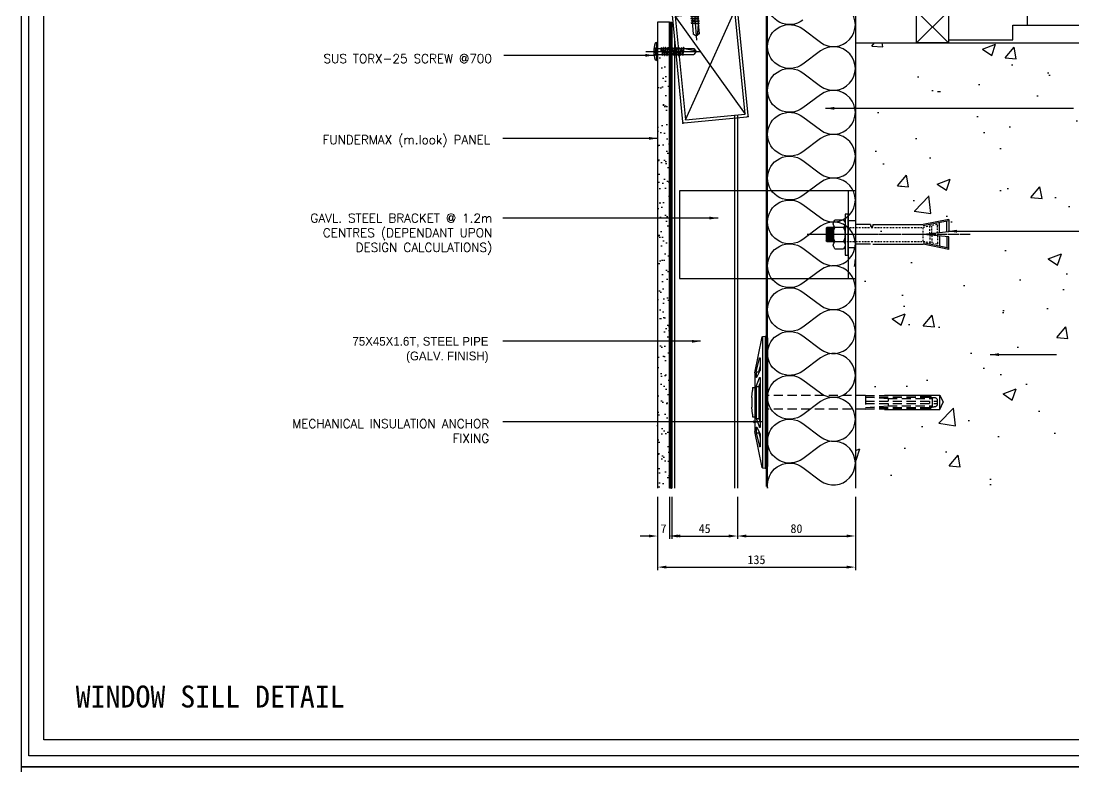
# Model space of a CAD drawing. Header units: millimetres. Extents: x 6755 to 21493, y 282 to 5565.
# Drawn here: x 7863 to 8582, y 1066 to 1576 of the extents above; entities that cross this region are included whole.
import ezdxf

# ---------------------------------------------------------------- set-up
doc = ezdxf.new("R2010")
doc.units = ezdxf.units.MM
doc.header["$MEASUREMENT"] = 0
for name, pattern in [('CENTER', [7.75, 7.25, -0.25, 0, -0.25]), ('DASHDOTX2', [2, 1, -0.5, 0, -0.5]), ('HIDDEN', [0.375, 0.25, -0.125])]:
    doc.linetypes.add(name, pattern=pattern)
for name, color, linetype in [('3', 3, 'Continuous'), ('APPLICATION', 3, 'Continuous'), ('Bolt', 1, 'Continuous'), ('BREATHER', 150, 'Continuous'), ('DIM', 1, 'Continuous'), ('Dims', 1, 'Continuous'), ('Dämmstoff Miwo', 6, 'Continuous'), ('INSULATION', 2, 'Continuous'), ('Pressings', 3, 'Continuous'), ('Structure', 6, 'Continuous')]:
    doc.layers.add(name, color=color, linetype=linetype)
for name, color, linetype, true_color in [('4', 4, 'Continuous', 0x00ffff), ('Components', 7, 'Continuous', 0x000000), ('nt', 7, 'Continuous', 0x994c00), ('NT Panel', 7, 'Continuous', 0xbfff7f), ('TE 07', 7, 'Continuous', 0x000000), ('TEXT', 2, 'Continuous', 0xffff00)]:
    doc.layers.add(name, color=color, linetype=linetype, true_color=true_color)
doc.styles.add('style1', font='simplex.shx')
doc.dimstyles.new('Telling', dxfattribs={"dimscale": 2, "dimtxt": 3, "dimasz": 3, "dimexe": 1, "dimexo": 3, "dimgap": 1, "dimtad": 1, "dimdec": 1, "dimrnd": 1, "dimdsep": 46, "dimtxsty": 'Standard', "dimcen": 3, "dimclrd": 1, "dimclre": 1, "dimclrt": 2, "dimadec": 0, "dimazin": 0, "dimtfac": 1, "dimtdec": 1, "dimtofl": 0, "dimtmove": 0, "dimatfit": 0, "dimfxl": 1, "dimtolj": 1, "dimtzin": 0, "dimlwe": -1, "dimarcsym": 0})

# ---------------------------------------------------------------- blocks, each defined once
blk = doc.blocks.new('AL-TEMPLATE')
at = {"color": 9, "true_color": 0xc0c0c0}
blk.add_lwpolyline([(1976.34, 1509.45), (2808.34, 1509.45), (2808.34, 927.05), (1976.34, 927.05)], close=True, dxfattribs=at)
at = {"layer": 'nt', "color": 254, "linetype": 'Continuous', "true_color": 0xd6d6d6}
blk.add_lwpolyline([(1972.34, 1515.25), (1972.34, 921.25), (2812.34, 921.25), (2812.34, 1515.25)], close=True, dxfattribs=at)
at = {"layer": 'TE 07'}
blk.add_lwpolyline([(1984.07, 1501.32), (2709.08, 1501.32), (2709.08, 935.18), (1984.07, 935.18)], close=True, dxfattribs=at)
blk = doc.blocks.new('Insulation Anchor')
at = {"layer": 'Components'}
for p, q in [((23834.64, 1327.21), (23832.33, 1322.27)), ((23834.64, 1317.34), (23834.64, 1327.21)), ((23872.33, 1327.21), (23834.64, 1327.21)), ((23834.64, 1317.34), (23832.33, 1322.27)), ((23872.33, 1317.34), (23834.64, 1317.34))]:
    blk.add_line(p, q, dxfattribs=at)
for points in [[(23953.88, 1367.29), (23952.33, 1366.3)], [(23952.33, 1366.3), (23952.33, 1278.31)], [(23953.88, 1367.29), (23953.88, 1277.33)], [(23955.65, 1367.15), (23953.88, 1367.29)], [(23955.65, 1367.15), (23955.65, 1277.47)], [(23955.93, 1366.87), (23955.93, 1366.94), (23955.86, 1366.94), (23955.86, 1367.01), (23955.79, 1367.01), (23955.79, 1367.08), (23955.72, 1367.08), (23955.65, 1367.15)], [(23960.95, 1342.29), (23955.93, 1366.87)], [(23957.84, 1352.46), (23957.84, 1352.53), (23957.77, 1352.6), (23957.77, 1352.68), (23957.7, 1352.68), (23957.63, 1352.68), (23957.56, 1352.68), (23957.49, 1352.68), (23957.41, 1352.6), (23957.34, 1352.53), (23957.34, 1352.46)], [(23957.34, 1352.46), (23957.34, 1344.13)], [(23960.1, 1343.14), (23957.84, 1352.46)], [(23958.19, 1343.14), (23957.34, 1346.6)], [(23957.34, 1344.13), (23957.41, 1343.92)], [(23957.84, 1339.05), (23957.77, 1339.05), (23957.77, 1339.12), (23957.7, 1339.12), (23957.7, 1339.19), (23957.63, 1339.19), (23957.56, 1339.19), (23957.49, 1339.19), (23957.49, 1339.12), (23957.41, 1339.12), (23957.41, 1339.05), (23957.34, 1339.05), (23957.34, 1338.98), (23957.34, 1338.9)], [(23957.34, 1338.9), (23957.34, 1305.29)], [(23959.67, 1339.4), (23957.41, 1343.92)], [(23960.1, 1333.11), (23957.84, 1338.98)], [(23958.19, 1343.14), (23958.19, 1342.37)], [(23960.1, 1343.14), (23958.19, 1343.14)], [(23959.67, 1339.4), (23959.75, 1339.4), (23959.75, 1339.33), (23959.82, 1339.33), (23959.82, 1339.26), (23959.89, 1339.26), (23959.96, 1339.26), (23959.96, 1339.33), (23960.03, 1339.33), (23960.03, 1339.4), (23960.1, 1339.4), (23960.1, 1339.47), (23960.1, 1339.54)], [(23960.1, 1343.14), (23960.1, 1339.54)], [(23960.95, 1342.29), (23960.95, 1302.25)], [(23960.1, 1333.11), (23958.19, 1333.11), (23957.34, 1335.3)], [(23958.19, 1333.11), (23958.19, 1311.15)], [(23960.1, 1333.11), (23960.1, 1311.15)], [(23962.57, 1332.27), (23960.95, 1332.27)], [(23962.57, 1332.27), (23962.57, 1330.29)], [(23963.06, 1325.63), (23962.57, 1330.29)], [(23958.19, 1327.18), (23957.34, 1327.18)], [(23963.06, 1325.63), (23963.06, 1318.92)], [(23958.19, 1317.37), (23957.34, 1317.37)], [(23962.57, 1314.26), (23963.06, 1318.92)], [(23960.1, 1311.15), (23958.19, 1311.15), (23957.34, 1308.96)], [(23960.1, 1311.15), (23957.84, 1305.22)], [(23962.57, 1312.28), (23960.95, 1312.28)], [(23962.57, 1314.26), (23962.57, 1312.28)], [(23955.93, 1277.68), (23960.95, 1302.25)], [(23957.34, 1305.29), (23957.34, 1305.22), (23957.41, 1305.22), (23957.41, 1305.15), (23957.49, 1305.15), (23957.49, 1305.08), (23957.56, 1305.08), (23957.63, 1305.08), (23957.7, 1305.08), (23957.7, 1305.15), (23957.77, 1305.15), (23957.84, 1305.22)], [(23960.1, 1301.41), (23958.19, 1301.41), (23957.34, 1297.95)], [(23959.67, 1305.15), (23957.41, 1300.63)], [(23960.1, 1301.41), (23957.84, 1292.09)], [(23958.19, 1302.25), (23958.19, 1301.41)], [(23960.1, 1305.01), (23960.1, 1305.08), (23960.1, 1305.15), (23960.03, 1305.22), (23959.96, 1305.22), (23959.96, 1305.29), (23959.89, 1305.29), (23959.82, 1305.29), (23959.82, 1305.22), (23959.75, 1305.22), (23959.67, 1305.22), (23959.67, 1305.15)], [(23960.1, 1305.01), (23960.1, 1301.41)], [(23957.41, 1300.63), (23957.34, 1300.42)], [(23957.34, 1300.42), (23957.34, 1292.16)], [(23957.34, 1292.16), (23957.34, 1292.09), (23957.34, 1292.01), (23957.41, 1292.01), (23957.41, 1291.94), (23957.49, 1291.94), (23957.49, 1291.87), (23957.56, 1291.87), (23957.63, 1291.87), (23957.7, 1291.87), (23957.7, 1291.94), (23957.77, 1291.94), (23957.77, 1292.01), (23957.84, 1292.01), (23957.84, 1292.09)], [(23955.65, 1277.47), (23953.88, 1277.33), (23952.33, 1278.31)], [(23955.65, 1277.47), (23955.72, 1277.47), (23955.79, 1277.47), (23955.79, 1277.54), (23955.86, 1277.54), (23955.86, 1277.61), (23955.93, 1277.61), (23955.93, 1277.68)]]:
    blk.add_lwpolyline(points, dxfattribs=at)
at = {"layer": 'Components', "linetype": 'HIDDEN', "ltscale": 25}
for points in [[(23838.39, 1325.56), (23838.25, 1325.49), (23838.18, 1325.49), (23838.11, 1325.49), (23837.97, 1325.49), (23837.9, 1325.49), (23837.76, 1325.42), (23837.69, 1325.42), (23837.62, 1325.35), (23837.55, 1325.35), (23837.4, 1325.28), (23837.33, 1325.2), (23837.26, 1325.2), (23837.19, 1325.13), (23837.12, 1325.06), (23837.05, 1324.99), (23836.98, 1324.92), (23836.91, 1324.85), (23836.84, 1324.78), (23836.77, 1324.71), (23836.7, 1324.64), (23836.7, 1324.57), (23836.63, 1324.5), (23836.56, 1324.43), (23836.56, 1324.29), (23836.49, 1324.22), (23836.49, 1324.15), (23836.42, 1324), (23836.42, 1323.93), (23836.42, 1323.86), (23836.42, 1323.72), (23836.35, 1323.65), (23836.35, 1323.51)], [(23836.42, 1323.51), (23836.42, 1321.04)], [(23885.5, 1323.02), (23836.42, 1323.02)], [(23839.81, 1325.56), (23838.39, 1325.56)], [(23841.78, 1326.69), (23839.81, 1325.49)], [(23841.78, 1325.84), (23839.81, 1325.2)], [(23839.81, 1325.49), (23839.81, 1319.06)], [(23869.96, 1324.85), (23839.81, 1324.85)], [(23885.5, 1326.97), (23841.78, 1326.69)], [(23841.78, 1326.69), (23841.78, 1326.69)], [(23885.5, 1325.84), (23841.78, 1325.84)], [(23841.78, 1325.84), (23841.78, 1324.85)], [(23841.78, 1323.02), (23841.78, 1321.53)], [(23885.5, 1325.84), (23869.96, 1324.85)], [(23869.96, 1324.85), (23869.96, 1323.02)], [(23885.5, 1327.04), (23885.5, 1317.51)], [(23885.5, 1326.97), (23952.33, 1326.97)], [(23836.35, 1321.04), (23836.35, 1320.9), (23836.42, 1320.83), (23836.42, 1320.76), (23836.42, 1320.61), (23836.42, 1320.54), (23836.49, 1320.47), (23836.49, 1320.33), (23836.56, 1320.26), (23836.56, 1320.19), (23836.63, 1320.05), (23836.7, 1319.98), (23836.7, 1319.91), (23836.77, 1319.84), (23836.84, 1319.77), (23836.91, 1319.7), (23836.98, 1319.63), (23837.05, 1319.56), (23837.12, 1319.48), (23837.19, 1319.41), (23837.26, 1319.34), (23837.33, 1319.34), (23837.4, 1319.27), (23837.55, 1319.2), (23837.62, 1319.2), (23837.69, 1319.13), (23837.76, 1319.13), (23837.9, 1319.13), (23837.97, 1319.06), (23838.11, 1319.06), (23838.18, 1319.06), (23838.25, 1319.06), (23838.39, 1319.06)], [(23885.5, 1321.53), (23836.42, 1321.53)], [(23839.81, 1319.06), (23838.39, 1319.06)], [(23869.96, 1319.77), (23839.81, 1319.77)], [(23841.78, 1318.71), (23839.81, 1319.34)], [(23841.78, 1317.86), (23839.81, 1319.06)], [(23841.78, 1319.77), (23841.78, 1318.71)], [(23885.5, 1318.71), (23841.78, 1318.71)], [(23885.5, 1317.65), (23841.78, 1317.86)], [(23841.78, 1317.86), (23841.78, 1317.86)], [(23869.96, 1321.53), (23869.96, 1319.77)], [(23885.5, 1318.71), (23869.96, 1319.77)], [(23885.5, 1317.65), (23952.33, 1317.65)]]:
    blk.add_lwpolyline(points, dxfattribs=at)
blk = doc.blocks.new('al-anchor')
at = {"layer": 'Bolt', "linetype": 'CENTER'}
blk.add_line((450.14, 842.38), (450.14, 731.04), dxfattribs=at)
at = {"layer": 'Bolt'}
for p, q in [((439.86, 827.7), (443.41, 810.18)), ((439.91, 827.7), (448.48, 827.7)), ((440.85, 827.7), (444.33, 810.28)), ((448.48, 827.7), (450.14, 810.18)), ((451.8, 827.7), (450.14, 810.18)), ((460.37, 827.7), (451.8, 827.7)), ((459.43, 827.7), (455.95, 810.28)), ((460.42, 827.7), (456.87, 810.28)), ((448.61, 826.25), (441.21, 826.25)), ((449.08, 821.34), (442.12, 821.34)), ((451.19, 821.34), (458.16, 821.34)), ((451.66, 826.25), (459.07, 826.25)), ((443.41, 775.78), (443.41, 810.18)), ((456.87, 775.78), (456.87, 810.28)), ((443.41, 774.2), (443.41, 763.88)), ((455.68, 774.2), (455.68, 775.78)), ((456.87, 775.78), (455.68, 775.78)), ((456.87, 774.2), (455.68, 774.2)), ((456.87, 774.2), (456.87, 763.88)), ((440.9, 763.88), (440.9, 758.88)), ((459.37, 763.88), (440.9, 763.88)), ((459.37, 763.88), (459.37, 758.88)), ((440.39, 749.86), (440.39, 755.86)), ((445.39, 744.36), (445.39, 755.86)), ((454.89, 755.86), (454.89, 744.36)), ((459.89, 755.86), (459.89, 749.86)), ((454.89, 748.86), (445.39, 748.86)), ((454.89, 748.36), (445.39, 748.36)), ((454.89, 747.86), (445.39, 747.86)), ((454.89, 747.36), (445.39, 747.36)), ((454.89, 746.86), (445.39, 746.86)), ((454.89, 746.36), (445.39, 746.36)), ((454.89, 745.86), (445.39, 745.86)), ((454.89, 745.36), (445.39, 745.36)), ((454.89, 744.86), (445.39, 744.86)), ((454.89, 744.36), (445.39, 744.36)), ((445.39, 744.36), (445.89, 743.86)), ((454.39, 743.86), (445.89, 743.86)), ((454.39, 743.86), (454.89, 744.36))]:
    blk.add_line(p, q, dxfattribs=at)
at = {"layer": 'Bolt', "linetype": 'DASHDOTX2'}
for p, q in [((449.21, 819.98), (443.96, 819.98)), ((451.07, 819.98), (456.31, 819.98)), ((443.46, 819.5), (445.3, 810.28)), ((449.57, 816.12), (444.14, 816.12)), ((449.7, 814.8), (444.4, 814.8)), ((450.58, 814.8), (455.88, 814.8)), ((450.7, 816.12), (456.14, 816.12)), ((456.81, 819.5), (454.98, 810.28)), ((445.39, 755.86), (445.39, 810.18)), ((445.39, 810.18), (454.89, 810.18)), ((454.89, 755.86), (454.89, 810.18))]:
    blk.add_line(p, q, dxfattribs=at)
at = {"layer": 'Bolt'}
blk.add_lwpolyline([(436, 758.88), (464, 758.88), (464, 756.88), (436, 756.88)], close=True, dxfattribs=at)
at = {"layer": 'Bolt', "linetype": 'DASHDOTX2'}
for centre, start, end in [((443.98, 819.46), 91.52986, 176.30446), ((456.3, 819.46), 3.69554, 88.47014)]:
    blk.add_arc(centre, 0.513, start, end, dxfattribs=at)
at = {"layer": 'Bolt'}
for centre, radius, start, end in [((442.89, 753.3), 3.58, 45.68303, 134.31697), ((450.14, 745.29), 11.58, 65.79031, 114.20969), ((457.39, 753.3), 3.58, 45.68303, 134.31697), ((442.89, 752.42), 3.58, 225.68303, 314.31697), ((450.14, 760.42), 11.58, 245.79031, 294.20969), ((457.39, 752.42), 3.58, 225.68303, 314.31697)]:
    blk.add_arc(centre, radius, start, end, dxfattribs=at)
blk = doc.blocks.new('75-45_pipe')
at = {"layer": '3', "color": 4}
for p, q in [((-3668.12, 5689.5), (-3739.12, 5648.5)), ((-3739.12, 5689.5), (-3668.12, 5648.5))]:
    blk.add_line(p, q, dxfattribs=at)
blk.add_lwpolyline([(-3740.12, 5646.5), (-3667.12, 5646.5, 0.414214), (-3666.12, 5647.5), (-3666.12, 5690.5, 0.414214), (-3667.12, 5691.5), (-3740.12, 5691.5, 0.414214), (-3741.12, 5690.5), (-3741.12, 5647.5, 0.414214)], format="xyb", close=True, dxfattribs=at)
blk.add_lwpolyline([(-3739.12, 5648.5), (-3668.12, 5648.5), (-3668.12, 5689.5), (-3739.12, 5689.5)], close=True, dxfattribs=at)
at = {"layer": 'DIM'}
for p in [(-3741.12, 5691.5), (-3666.12, 5691.5), (-3741.12, 5646.5), (-3666.12, 5646.5)]:
    blk.add_point(p, dxfattribs=at)
blk = doc.blocks.new('*D119')
at = {"layer": 'Defpoints', "color": 0, "transparency": 16777216}
for p in [(8298.05, 1256.72), (8306.05, 1256.72), (8306.05, 1223.98)]:
    blk.add_point(p, dxfattribs=at)
at = {"layer": 'Dims', "color": 1, "transparency": 16777216}
for p, q in [((8298.05, 1250.72), (8298.05, 1221.98)), ((8306.05, 1250.72), (8306.05, 1221.98))]:
    blk.add_line(p, q, dxfattribs=at)
at = {"layer": 'Dims', "color": 1, "lineweight": -2, "transparency": 16777216}
for p, q in [((8292.05, 1223.98), (8286.05, 1223.98)), ((8312.05, 1223.98), (8318.05, 1223.98))]:
    blk.add_line(p, q, dxfattribs=at)
at = {"layer": 'Dims', "color": 1, "transparency": 16777216}
for points in [[(8292.05, 1224.98), (8292.05, 1222.98), (8298.05, 1223.98)], [(8312.05, 1224.98), (8312.05, 1222.98), (8306.05, 1223.98)]]:
    blk.add_solid(points, dxfattribs=at)
at = {"layer": 'Dims', "color": 2, "transparency": 16777216, "insert": (8302.05, 1228.98), "char_height": 6, "attachment_point": 5}
blk.add_mtext('\\A1;7', dxfattribs=at)
blk = doc.blocks.new('*D120')
at = {"layer": 'Defpoints', "color": 0, "transparency": 16777216}
for p in [(8307.65, 1256.72), (8352.65, 1256.72), (8352.65, 1223.98)]:
    blk.add_point(p, dxfattribs=at)
at = {"layer": 'Dims', "color": 1, "transparency": 16777216}
for p, q in [((8307.65, 1250.72), (8307.65, 1221.98)), ((8352.65, 1250.72), (8352.65, 1221.98))]:
    blk.add_line(p, q, dxfattribs=at)
at = {"layer": 'Dims', "color": 1, "lineweight": -2, "transparency": 16777216}
blk.add_line((8313.65, 1223.98), (8346.65, 1223.98), dxfattribs=at)
at = {"layer": 'Dims', "color": 1, "transparency": 16777216}
for points in [[(8313.65, 1224.98), (8313.65, 1222.98), (8307.65, 1223.98)], [(8346.65, 1224.98), (8346.65, 1222.98), (8352.65, 1223.98)]]:
    blk.add_solid(points, dxfattribs=at)
at = {"layer": 'Dims', "color": 2, "transparency": 16777216, "insert": (8330.15, 1228.98), "char_height": 6, "attachment_point": 5}
blk.add_mtext('\\A1;45', dxfattribs=at)
blk = doc.blocks.new('*D121')
at = {"layer": 'Defpoints', "color": 0, "transparency": 16777216}
for p in [(8352.65, 1256.1), (8433.05, 1256.1), (8433.05, 1223.98)]:
    blk.add_point(p, dxfattribs=at)
at = {"layer": 'Dims', "color": 1, "transparency": 16777216}
for p, q in [((8352.65, 1250.1), (8352.65, 1221.98)), ((8433.05, 1250.1), (8433.05, 1221.98))]:
    blk.add_line(p, q, dxfattribs=at)
at = {"layer": 'Dims', "color": 1, "lineweight": -2, "transparency": 16777216}
blk.add_line((8358.65, 1223.98), (8427.05, 1223.98), dxfattribs=at)
at = {"layer": 'Dims', "color": 1, "transparency": 16777216}
for points in [[(8358.65, 1224.98), (8358.65, 1222.98), (8352.65, 1223.98)], [(8427.05, 1224.98), (8427.05, 1222.98), (8433.05, 1223.98)]]:
    blk.add_solid(points, dxfattribs=at)
at = {"layer": 'Dims', "color": 2, "transparency": 16777216, "insert": (8392.85, 1228.98), "char_height": 6, "attachment_point": 5}
blk.add_mtext('\\A1;80', dxfattribs=at)
blk = doc.blocks.new('*D122')
at = {"layer": 'Defpoints', "color": 0, "transparency": 16777216}
for p in [(8298.05, 1256.72), (8433.05, 1256.72), (8433.05, 1202.77)]:
    blk.add_point(p, dxfattribs=at)
at = {"layer": 'Dims', "color": 1, "transparency": 16777216}
for p, q in [((8298.05, 1250.72), (8298.05, 1200.77)), ((8433.05, 1250.72), (8433.05, 1200.77))]:
    blk.add_line(p, q, dxfattribs=at)
at = {"layer": 'Dims', "color": 1, "lineweight": -2, "transparency": 16777216}
blk.add_line((8304.05, 1202.77), (8427.05, 1202.77), dxfattribs=at)
at = {"layer": 'Dims', "color": 1, "transparency": 16777216}
for points in [[(8304.05, 1203.77), (8304.05, 1201.77), (8298.05, 1202.77)], [(8427.05, 1203.77), (8427.05, 1201.77), (8433.05, 1202.77)]]:
    blk.add_solid(points, dxfattribs=at)
at = {"layer": 'Dims', "color": 2, "transparency": 16777216, "insert": (8365.55, 1207.77), "char_height": 6, "attachment_point": 5}
blk.add_mtext('\\A1;135', dxfattribs=at)
blk = doc.blocks.new('SDS')
at = {"layer": 'Bolt', "linetype": 'ByBlock'}
h = blk.add_hatch(color=256, dxfattribs=at)
edge = h.paths.add_edge_path()
edge.add_ellipse((2174.69, 2125.01), major_axis=(0.122, 0.122), ratio=1, start_angle=227.4952, end_angle=310.17531, ccw=False)
edge.add_line((2174.7, 2124.83), (2174.22, 2124.83))
edge.add_ellipse((2174.24, 2125.22), major_axis=(-0.273, 0.273), ratio=1, start_angle=58.6705, end_angle=131.97541, ccw=False)
edge.add_ellipse((2189.61, 2130.83), major_axis=(11.84, 11.84), ratio=1, start_angle=143.55947, end_angle=154.91551, ccw=False)
edge.add_line((2173.05, 2128.34), (2173.88, 2128.34))
edge.add_line((2173.88, 2128.34), (2174.53, 2130.83))
edge.add_line((2174.53, 2130.83), (2173.88, 2133.33))
edge.add_line((2173.88, 2133.33), (2173.05, 2133.33))
edge.add_ellipse((2189.61, 2130.83), major_axis=(-11.84, 11.84), ratio=1, start_angle=25.08859, end_angle=36.4366, ccw=False)
edge.add_ellipse((2174.24, 2136.45), major_axis=(-0.273, 0.273), ratio=1, start_angle=-41.97541, end_angle=31.58846, ccw=False)
edge.add_line((2174.22, 2136.83), (2174.7, 2136.83))
edge.add_ellipse((2174.69, 2136.66), major_axis=(0.122, 0.122), ratio=1, start_angle=319.82469, end_angle=402.5048, ccw=False)
edge.add_line((2174.87, 2136.67), (2174.87, 2124.99))
for points in [[(2178.2, 2133.48), (2177.88, 2130.76), (2177.82, 2130.74), (2177.78, 2130.78), (2178.11, 2133.58), (2178.18, 2133.57)], [(2179.36, 2133.58), (2179.41, 2133.58), (2179.43, 2133.56), (2179.45, 2133.48), (2178.81, 2128.1), (2178.75, 2128.08), (2178.7, 2128.1)], [(2180.9, 2133.58), (2180.95, 2133.58), (2180.97, 2133.56), (2180.99, 2133.48), (2180.35, 2128.1), (2180.29, 2128.08), (2180.24, 2128.1)], [(2182.44, 2133.58), (2182.49, 2133.58), (2182.51, 2133.56), (2182.53, 2133.48), (2181.89, 2128.1), (2181.83, 2128.08), (2181.78, 2128.1)], [(2183.98, 2133.58), (2184.03, 2133.58), (2184.05, 2133.56), (2184.07, 2133.48), (2183.43, 2128.1), (2183.37, 2128.08), (2183.32, 2128.1)], [(2185.52, 2133.58), (2185.57, 2133.58), (2185.59, 2133.56), (2185.61, 2133.48), (2184.97, 2128.1), (2184.91, 2128.08), (2184.86, 2128.1)], [(2187.06, 2133.58), (2187.11, 2133.58), (2187.13, 2133.56), (2187.15, 2133.48), (2186.51, 2128.1), (2186.45, 2128.08), (2186.41, 2128.1)], [(2188.6, 2133.58), (2188.65, 2133.58), (2188.67, 2133.56), (2188.69, 2133.48), (2188.05, 2128.1), (2187.99, 2128.08), (2187.95, 2128.1)], [(2190.14, 2133.58), (2190.19, 2133.58), (2190.21, 2133.56), (2190.23, 2133.48), (2189.59, 2128.1), (2189.53, 2128.08), (2189.49, 2128.1)], [(2191.68, 2133.58), (2191.73, 2133.58), (2191.75, 2133.56), (2191.77, 2133.48), (2191.13, 2128.1), (2191.07, 2128.08), (2191.03, 2128.1)], [(2193.22, 2133.58), (2193.27, 2133.58), (2193.3, 2133.56), (2193.32, 2133.48), (2192.68, 2128.1), (2192.62, 2128.08), (2192.57, 2128.1)]]:
    blk.add_hatch(color=256, dxfattribs=at).paths.add_polyline_path(points)
at = {"layer": 'Bolt', "linetype": 'CENTER', "ltscale": 10}
blk.add_line((2167.45, 2130.83), (2204.55, 2130.83), dxfattribs=at)
at = {"layer": 'Bolt'}
for p, q in [((2176.23, 2132.83), (2177.87, 2132.83)), ((2176.23, 2128.83), (2178.5, 2128.83)), ((2177.78, 2130.78), (2178.11, 2133.58)), ((2177.78, 2130.78), (2177.88, 2132.83)), ((2178.07, 2133.56), (2177.88, 2132.83)), ((2177.88, 2130.76), (2178.21, 2133.52)), ((2177.88, 2130.76), (2178.38, 2132.83)), ((2178.18, 2133.57), (2178.38, 2132.83)), ((2178.38, 2132.83), (2179.12, 2132.83)), ((2178.5, 2128.83), (2179.12, 2132.83)), ((2178.7, 2128.1), (2178.5, 2128.83)), ((2178.7, 2128.1), (2179.36, 2133.58)), ((2178.81, 2128.1), (2179.45, 2133.52)), ((2178.81, 2128.1), (2179, 2128.83)), ((2179, 2128.83), (2179.62, 2132.83)), ((2179, 2128.83), (2180.04, 2128.83)), ((2179.32, 2133.56), (2179.12, 2132.83)), ((2179.42, 2133.57), (2179.62, 2132.83)), ((2179.62, 2132.83), (2180.36, 2132.83)), ((2179.62, 2132.83), (2180.66, 2132.83)), ((2180.04, 2128.83), (2180.66, 2132.83)), ((2180.24, 2128.1), (2180.04, 2128.83)), ((2180.24, 2128.1), (2180.9, 2133.58)), ((2180.35, 2128.1), (2180.99, 2133.52)), ((2180.35, 2128.1), (2180.54, 2128.83)), ((2180.54, 2128.83), (2181.16, 2132.83)), ((2180.54, 2128.83), (2181.58, 2128.83)), ((2180.86, 2133.56), (2180.66, 2132.83)), ((2180.96, 2133.57), (2181.16, 2132.83)), ((2181.16, 2132.83), (2181.9, 2132.83)), ((2181.16, 2132.83), (2182.21, 2132.83)), ((2181.58, 2128.83), (2182.21, 2132.83)), ((2181.78, 2128.1), (2181.58, 2128.83)), ((2181.78, 2128.1), (2182.44, 2133.58)), ((2181.89, 2128.1), (2182.53, 2133.52)), ((2181.89, 2128.1), (2182.08, 2128.83)), ((2182.08, 2128.83), (2182.7, 2132.83)), ((2182.08, 2128.83), (2183.12, 2128.83)), ((2182.4, 2133.56), (2182.21, 2132.83)), ((2182.51, 2133.57), (2182.7, 2132.83)), ((2182.7, 2132.83), (2183.44, 2132.83)), ((2182.7, 2132.83), (2183.75, 2132.83)), ((2183.12, 2128.83), (2183.75, 2132.83)), ((2183.32, 2128.1), (2183.12, 2128.83)), ((2183.32, 2128.1), (2183.98, 2133.58)), ((2183.43, 2128.1), (2184.07, 2133.52)), ((2183.43, 2128.1), (2183.62, 2128.83)), ((2183.62, 2128.83), (2184.25, 2132.83)), ((2183.62, 2128.83), (2184.67, 2128.83)), ((2183.94, 2133.56), (2183.75, 2132.83)), ((2184.05, 2133.57), (2184.25, 2132.83)), ((2184.25, 2132.83), (2184.98, 2132.83)), ((2184.25, 2132.83), (2185.29, 2132.83)), ((2184.67, 2128.83), (2185.29, 2132.83)), ((2184.86, 2128.1), (2184.67, 2128.83)), ((2184.86, 2128.1), (2185.52, 2133.58)), ((2184.97, 2128.1), (2185.62, 2133.52)), ((2184.97, 2128.1), (2185.16, 2128.83)), ((2185.16, 2128.83), (2185.79, 2132.83)), ((2185.16, 2128.83), (2186.21, 2128.83)), ((2185.48, 2133.56), (2185.29, 2132.83)), ((2185.59, 2133.57), (2185.79, 2132.83)), ((2185.79, 2132.83), (2186.52, 2132.83)), ((2185.79, 2132.83), (2186.83, 2132.83)), ((2186.21, 2128.83), (2186.83, 2132.83)), ((2186.41, 2128.1), (2186.21, 2128.83)), ((2186.41, 2128.1), (2187.06, 2133.58)), ((2186.51, 2128.1), (2187.16, 2133.52)), ((2186.51, 2128.1), (2186.71, 2128.83)), ((2186.71, 2128.83), (2187.33, 2132.83)), ((2186.71, 2128.83), (2187.75, 2128.83)), ((2187.02, 2133.56), (2186.83, 2132.83)), ((2187.13, 2133.57), (2187.33, 2132.83)), ((2187.33, 2132.83), (2188.06, 2132.83)), ((2187.33, 2132.83), (2188.37, 2132.83)), ((2187.75, 2128.83), (2188.37, 2132.83)), ((2187.95, 2128.1), (2187.75, 2128.83)), ((2187.95, 2128.1), (2188.6, 2133.58)), ((2188.05, 2128.1), (2188.7, 2133.52)), ((2188.05, 2128.1), (2188.25, 2128.83)), ((2188.25, 2128.83), (2188.87, 2132.83)), ((2188.25, 2128.83), (2189.29, 2128.83)), ((2188.56, 2133.56), (2188.37, 2132.83)), ((2188.67, 2133.57), (2188.87, 2132.83)), ((2188.87, 2132.83), (2189.6, 2132.83)), ((2188.87, 2132.83), (2189.91, 2132.83)), ((2189.29, 2128.83), (2189.91, 2132.83)), ((2189.49, 2128.1), (2189.29, 2128.83)), ((2189.49, 2128.1), (2190.14, 2133.58)), ((2189.59, 2128.1), (2190.24, 2133.52)), ((2189.59, 2128.1), (2189.79, 2128.83)), ((2189.79, 2128.83), (2190.41, 2132.83)), ((2189.79, 2128.83), (2190.83, 2128.83)), ((2190.1, 2133.56), (2189.91, 2132.83)), ((2190.21, 2133.57), (2190.41, 2132.83)), ((2190.41, 2132.83), (2191.14, 2132.83)), ((2190.41, 2132.83), (2191.45, 2132.83)), ((2190.83, 2128.83), (2191.45, 2132.83)), ((2191.03, 2128.1), (2190.83, 2128.83)), ((2191.03, 2128.1), (2191.68, 2133.58)), ((2191.13, 2128.1), (2191.78, 2133.52)), ((2191.13, 2128.1), (2191.33, 2128.83)), ((2191.33, 2128.83), (2191.95, 2132.83)), ((2191.33, 2128.83), (2200.28, 2128.83)), ((2191.64, 2133.56), (2191.45, 2132.83)), ((2191.75, 2133.57), (2191.95, 2132.83)), ((2191.95, 2132.83), (2192.68, 2132.83)), ((2191.95, 2132.83), (2192.99, 2132.83)), ((2192.37, 2128.83), (2192.99, 2132.83)), ((2192.57, 2128.1), (2192.37, 2128.83)), ((2192.57, 2128.1), (2193.22, 2133.58)), ((2192.68, 2128.1), (2193.32, 2133.52)), ((2192.68, 2128.1), (2192.87, 2128.83)), ((2192.87, 2128.83), (2193.49, 2132.83)), ((2193.19, 2133.56), (2192.99, 2132.83)), ((2192.99, 2132.83), (2200.28, 2132.83)), ((2193.29, 2133.57), (2193.49, 2132.83)), ((2193.49, 2132.83), (2199.97, 2131.83)), ((2199.97, 2131.83), (2201.86, 2130.83)), ((2200.28, 2132.83), (2201.87, 2130.83)), ((2201.87, 2130.83), (2200.28, 2128.83))]:
    blk.add_line(p, q, dxfattribs=at)
for points in [[(2174.22, 2136.83, 0.333092), (2173.86, 2136.54, 30.48754)], [(2174.69, 2136.83, -0.452147), (2174.87, 2136.65, -30.48754)], [(2174.22, 2124.83, -0.333092), (2173.86, 2125.13, -30.48754)], [(2174.69, 2124.83, 0.452147), (2174.87, 2125.02, 30.48754)]]:
    blk.add_lwpolyline(points, format="xyb", dxfattribs=at)
for points in [[(2174.7, 2136.83), (2174.22, 2136.83)], [(2174.87, 2125.02), (2174.87, 2136.65)], [(2172.86, 2130.83), (2174.53, 2130.83)], [(2172.87, 2131.35), (2174.4, 2131.35)], [(2172.87, 2130.32), (2174.4, 2130.32)], [(2172.97, 2132.74), (2174.04, 2132.74)], [(2172.97, 2128.93), (2174.04, 2128.93)], [(2173.05, 2133.33), (2173.88, 2133.33)], [(2173.05, 2128.34), (2173.88, 2128.34)], [(2173.88, 2128.34), (2174.53, 2130.83), (2173.88, 2133.33)], [(2174.7, 2124.83), (2174.22, 2124.83)]]:
    blk.add_lwpolyline(points, dxfattribs=at)
at = {"layer": 'Bolt', "linetype": 'ByBlock'}
for points in [[(2175.45, 2136.79, 1.038004), (2174.87, 2136.79, 0.043022)], [(2175.45, 2134.09, -1.169667), (2174.87, 2134.09, -0.043022)], [(2174.87, 2127.56, -0.447194), (2176.23, 2128.83, 4.42658)], [(2174.87, 2134.11, 0.427063), (2176.23, 2132.83, -4.42658)], [(2175.45, 2127.62, 1.03754), (2174.87, 2127.62, 0.043022)], [(2175.45, 2124.88, -1.038004), (2174.87, 2124.88, -0.043022)]]:
    blk.add_lwpolyline(points, format="xyb", dxfattribs=at)
for points in [[(2174.87, 2136.79), (2174.87, 2124.88)], [(2175.45, 2124.88), (2175.45, 2136.79)], [(2178.2, 2133.48), (2177.88, 2130.76), (2177.82, 2130.74), (2177.78, 2130.78), (2178.11, 2133.58), (2178.18, 2133.57), (2178.2, 2133.48)]]:
    blk.add_lwpolyline(points, dxfattribs=at)
at = {"layer": 'Bolt'}
for centre, radius, start, end in [((2189.61, 2130.83), 16.75, 160.08859, 199.91141), ((2177.83, 2130.8), 0.0602, 200.68507, 319.27288), ((2178.13, 2133.49), 0.0925, 60.07535, 130.13388), ((2178.75, 2128.18), 0.0925, 240.07535, 310.13388), ((2179.38, 2133.49), 0.0925, 60.07535, 130.13388), ((2180.29, 2128.18), 0.0925, 240.07535, 310.13388), ((2180.92, 2133.49), 0.0925, 60.07535, 130.13388), ((2181.83, 2128.18), 0.0925, 240.07535, 310.13388), ((2182.46, 2133.49), 0.0925, 60.07535, 130.13388), ((2183.37, 2128.18), 0.0925, 240.07535, 310.13388), ((2184, 2133.49), 0.0925, 60.07535, 130.13388), ((2184.91, 2128.18), 0.0925, 240.07535, 310.13388), ((2185.54, 2133.49), 0.0925, 60.07535, 130.13388), ((2186.45, 2128.18), 0.0925, 240.07535, 310.13388), ((2187.08, 2133.49), 0.0925, 60.07535, 130.13388), ((2187.99, 2128.18), 0.0925, 240.07535, 310.13388), ((2188.62, 2133.49), 0.0925, 60.07535, 130.13388), ((2189.53, 2128.18), 0.0925, 240.07535, 310.13388), ((2190.16, 2133.49), 0.0925, 60.07535, 130.13388), ((2191.07, 2128.18), 0.0925, 240.07535, 310.13388), ((2191.7, 2133.49), 0.0925, 60.07535, 130.13388), ((2192.62, 2128.18), 0.0925, 240.07535, 310.13388), ((2193.25, 2133.49), 0.0925, 60.07535, 130.13388)]:
    blk.add_arc(centre, radius, start, end, dxfattribs=at)

msp = doc.modelspace()

# ---------------------------------------------------------------- hatches: boundary and pattern name
h = msp.add_hatch()
h.set_pattern_fill('JIS_WOOD', color=256, style=0)
h.set_pattern_definition([(45, (2816.1184, -1741.78395), (-0.5, 0.5), [])])
h.paths.add_polyline_path([(8307.647, 1574.742), (8306.047, 1574.742), (8306.047, 1256.724), (8307.647, 1256.724)])
at = {"layer": 'NT Panel'}
h = msp.add_hatch(dxfattribs=at)
h.set_pattern_fill('AR-SAND', color=30, scale=0.2, style=0)
h.set_pattern_definition([(37.5, (-14980.099, 254.251), (-0.3200063, 9.7882647), [0, -7.7216, 0, -8.636, 0, -8.255]), (7.5, (-14980.099, 254.251), (8.990466, 14.336502), [0, -4.1656, 0, -6.9596, 0, -2.667]), (327.5, (-14986.3475, 254.251), (15.8198474, 0.0287437), [0, -2.54, 0, -9.144, 0, -11.938]), (317.5, (-14986.348, 254.251), (15.271129, 4.4585865), [0, -1.27, 0, -5.9944, 0, -6.858])])
h.paths.add_polyline_path([(8306.047, 1558.579), (8298.047, 1558.579), (8298.047, 1256.724), (8306.047, 1256.724)])
at = {"layer": 'Structure'}
h = msp.add_hatch(dxfattribs=at)
h.set_pattern_fill('AR-CONC', color=256, scale=0.5, style=0)
h.set_pattern_definition([(50, (10300.95, -1705.59), (91.0923, -7.9695), [9.525, -104.775]), (355, (10300.95, -1705.59), (-17.6217, 95.5284), [7.62, -83.8203]), (100.4514, (10308.54, -1706.254), (73.4706, 87.5589), [8.095, -89.0451]), (46.1842, (10300.95, -1680.19), (135.5395, -21.021), [14.2875, -157.1625]), (96.6356, (10312.25, -1681.94), (118.702, 123.713), [12.1425, -133.568]), (351.184, (10300.95, -1680.19), (118.702, 123.713), [11.43, -125.73]), (21, (10313.65, -1686.54), (75.8072, -51.1326), [9.525, -104.775]), (326, (10313.65, -1686.54), (30.901, 92.094), [7.62, -83.82]), (71.4514, (10319.97, -1690.8), (106.7082, 40.9614), [8.095, -89.045]), (37.5, (10300.95, -1705.59), (1.5443, 42.27752), [0, -82.804, 0, -85.09, 0, -84.1375]), (7.5, (10300.95, -1705.59), (33.40983, 50.0903), [0, -48.514, 0, -80.899, 0, -32.0675]), (327.5, (10272.63, -1705.59), (67.7953, -2.86437), [0, -31.75, 0, -99.06, 0, -131.445]), (317.5, (10259.93, -1705.59), (74.0646, 12.7132), [0, -41.275, 0, -65.786, 0, -93.345])])
h.paths.add_polyline_path([(8608.047, 1560.691), (8433.047, 1560.691), (8433.047, 1256.724), (8608.047, 1256.724)])

# ---------------------------------------------------------------- linework, layer by layer
msp.add_line((8307.647, 1256.724), (8307.647, 1574.742))
msp.add_lwpolyline([(8306.047, 1574.742), (8307.647, 1574.742), (8307.647, 1256.724), (8306.047, 1256.724)], close=True)
at = {"layer": '3', "color": 4}
for p, q in [((8309.647, 1561.85), (8309.647, 1256.724)), ((8350.647, 1510.957), (8350.647, 1256.724)), ((8352.647, 1511.155), (8352.647, 1256.724))]:
    msp.add_line(p, q, dxfattribs=at)
at = {"layer": 'APPLICATION', "color": 251}
for p, q in [((8550.547, 1572.691), (8550.547, 1670.564)), ((8496.547, 1629.564), (8496.547, 1562.691)), ((8474.907, 1582.331), (8496.547, 1560.691)), ((8496.547, 1582.331), (8474.907, 1560.691)), ((8540.547, 1572.691), (8550.547, 1572.691)), ((8540.547, 1562.691), (8540.547, 1572.691)), ((8550.547, 1572.691), (8608.047, 1572.691)), ((8496.547, 1562.691), (8540.547, 1562.691))]:
    msp.add_line(p, q, dxfattribs=at)
msp.add_lwpolyline([(8496.547, 1560.691), (8474.907, 1560.691), (8474.907, 1582.331), (8496.547, 1582.331)], close=True, dxfattribs=at)
at = {"layer": 'BREATHER', "linetype": 'HIDDEN', "ltscale": 25, "const_width": 1}
msp.add_lwpolyline([(8372.205, 1587.713), (8372.205, 1257.606), (8372.205, 1257.606)], dxfattribs=at)
at = {"layer": 'Dämmstoff Miwo'}
msp.add_arc((8413.047, 1412.891), 20, 345.95518, 0, dxfattribs=at)
at = {"layer": 'INSULATION'}
for p, q in [((8433.047, 1590.43), (8433.047, 1560.691)), ((8373.047, 1256.724), (8373.047, 1587.925))]:
    msp.add_line(p, q, dxfattribs=at)
for points in [[(8373.211, 1256.724, -0.033678), (8373.046, 1258.749, -0.6159255), (8397.175, 1270.794), (8409.215, 1261.767, 1.9828867), (8409.254, 1285.785), (8397.136, 1276.76, -0.6112456), (8373.046, 1288.68, -0.6159256), (8397.175, 1300.726), (8409.215, 1291.699, 1.9828867), (8409.254, 1315.716), (8397.136, 1306.692, -0.6112455), (8373.046, 1318.612, -0.6159257), (8397.175, 1330.657), (8409.215, 1321.63, 1.9828867), (8409.254, 1345.648), (8397.136, 1336.624, -0.6112457), (8373.046, 1348.544, -0.6159255), (8397.175, 1360.589), (8409.215, 1351.562, 1.9828867), (8409.254, 1375.579), (8397.136, 1366.555, -0.6112452), (8373.046, 1378.475, -0.615926), (8397.175, 1390.52), (8409.215, 1381.493, 1.9828867), (8409.254, 1405.511), (8397.136, 1396.487, -0.6112451), (8373.046, 1408.407, -0.6159262), (8397.175, 1420.452), (8409.215, 1411.425, 1.9828867), (8409.254, 1435.443), (8397.136, 1426.419, -0.611245), (8373.046, 1438.339, -0.6159262), (8397.175, 1450.384), (8409.215, 1441.357, 1.9828867), (8409.254, 1465.374), (8397.136, 1456.35, -0.6112452), (8373.046, 1468.27, -0.615926), (8397.175, 1480.315), (8409.215, 1471.288, 1.9828867), (8409.254, 1495.306), (8397.136, 1486.282, -0.6112458), (8373.046, 1498.202, -0.6159254), (8397.175, 1510.247), (8409.215, 1501.22, 1.9828867), (8409.254, 1525.238), (8397.136, 1516.213, -0.6112456), (8373.046, 1528.133, -0.6159256), (8397.175, 1540.179), (8409.215, 1531.151, 1.9828867), (8409.254, 1555.169), (8397.136, 1546.145, -0.6112456), (8373.046, 1558.065, -0.6159256), (8397.175, 1570.11), (8409.215, 1561.083, 1.9828867), (8409.254, 1585.101)], [(8397.136, 1576.077, -0.6096141), (8373.047, 1587.925)]]:
    msp.add_lwpolyline(points, format="xyb", dxfattribs=at)
at = {"layer": 'NT Panel', "color": 30}
msp.add_lwpolyline([(8306.047, 1256.724), (8306.047, 1574.742), (8298.047, 1574.742), (8298.047, 1256.724)], dxfattribs=at)
at = {"layer": 'Pressings'}
msp.add_line((8428.047, 1459.73), (8428.047, 1399.73), dxfattribs=at)
msp.add_lwpolyline([(8433.047, 1459.73), (8313.047, 1459.73), (8313.047, 1399.73), (8433.047, 1399.73)], dxfattribs=at)
at = {"layer": 'Structure'}
for q in [(8433.047, 1256.724), (8608.047, 1560.691)]:
    msp.add_line((8433.047, 1560.691), q, dxfattribs=at)

# ---------------------------------------------------------------- block references
at = {"xscale": -1, "rotation": 270}
msp.add_blockref('al-anchor', (7669.17, 979.729), dxfattribs=at)
at = {"layer": '4', "xscale": 1.32, "yscale": 1.32, "zscale": 1.32}
for p in [(5259.9, -149.706), (5259.9, -933.786)]:
    msp.add_blockref('AL-TEMPLATE', p, dxfattribs=at)
at = {"layer": 'DIM', "rotation": 95.64884649626597}
msp.add_blockref('75-45_pipe', (13610.803, 5789.021), dxfattribs=at)
at = {"layer": 'NT Panel', "rotation": 274.4053911583035}
msp.add_blockref('SDS', (6030.762, 3596.874), dxfattribs=at)
at = {"layer": 'NT Panel'}
msp.add_blockref('SDS', (6122.601, -576.091), dxfattribs=at)
at = {"layer": 'Structure', "xscale": -1}
msp.add_blockref('Insulation Anchor', (32325.377, -6.981), dxfattribs=at)

# ---------------------------------------------------------------- texts
at = {"layer": 'TEXT'}
msp.add_text('WINDOW SILL DETAIL', height=15, dxfattribs=at).set_placement((7900.681, 1106.908))
at = {"layer": 'TEXT', "char_height": 6, "style": 'style1'}
for s, insert, width, attachment_point in [('\\pxqr;SUS TORX-25 SCREW @700', (8037.233, 1552.877), 147.63272, 1), ('\\pxqr;FUNDERMAX (m.look) PANEL', (8183.641, 1497.537), 153.91383, 3), ('\\pxqr;GAVL. STEEL BRACKET @ 1.2m CENTRES (DEPENDANT UPON DESIGN CALCULATIONS)', (8037.526, 1444.025), 147.63272, 1), ('{\\fHY울릉도L|b0|i0|c129|p18;75X45X1.6T, STEEL PIPE \\P(GALV. FINISH)}', (8182.581, 1359.907), 168.52677, 3), ('\\pxqr;MECHANICAL INSULATION ANCHOR FIXING', (8183.019, 1303.678), 153.91383, 3)]:
    msp.add_mtext(s, dxfattribs=dict(at, insert=insert, width=width, attachment_point=attachment_point))

# ---------------------------------------------------------------- dimensions: what is measured, and where the dimension line sits
at = {"layer": 'Dims'}
dim = msp.add_linear_dim(base=(8306.047, 1223.984), p1=(8298.047, 1256.724), p2=(8306.047, 1256.724), text='7', dimstyle='Telling', dxfattribs=at)
dim.commit()
dim.dimension.update_dxf_attribs({"geometry": '*D119', "text_midpoint": (8302.047, 1223.984), "dimtype": 160})
for base, p1, p2, picture, middle in [((8433.047, 1202.77), (8298.047, 1256.724), (8433.047, 1256.724), '*D122', (8365.547, 1207.77)), ((8352.647, 1223.984), (8307.647, 1256.724), (8352.647, 1256.724), '*D120', (8330.147, 1228.984)), ((8433.047, 1223.984), (8352.647, 1256.099), (8433.047, 1256.099), '*D121', (8392.847, 1228.984))]:
    dim = msp.add_linear_dim(base=base, p1=p1, p2=p2, dimstyle='Telling', dxfattribs=at)
    dim.commit()
    dim.dimension.update_dxf_attribs({"geometry": picture, "text_midpoint": middle})

# ---------------------------------------------------------------- leaders
for points in [[(8295.585, 1552.125), (8192.958, 1552.125)], [(8412.734, 1515.963), (8582.052, 1515.963)], [(8298.047, 1495.439), (8192.387, 1495.439)], [(8339.35, 1441.033), (8192.387, 1441.033)], [(8496.467, 1432.076), (8597.189, 1432.076)], [(8327.434, 1356.918), (8192.387, 1356.918)], [(8525.152, 1347.821), (8570.481, 1347.821)], [(8369.325, 1301.947), (8192.387, 1301.947)]]:
    msp.add_leader(points, dimstyle='Telling', override={"dimgap": 1, "dimtad": 0}, dxfattribs=at)

doc.saveas('drawing.dxf')
